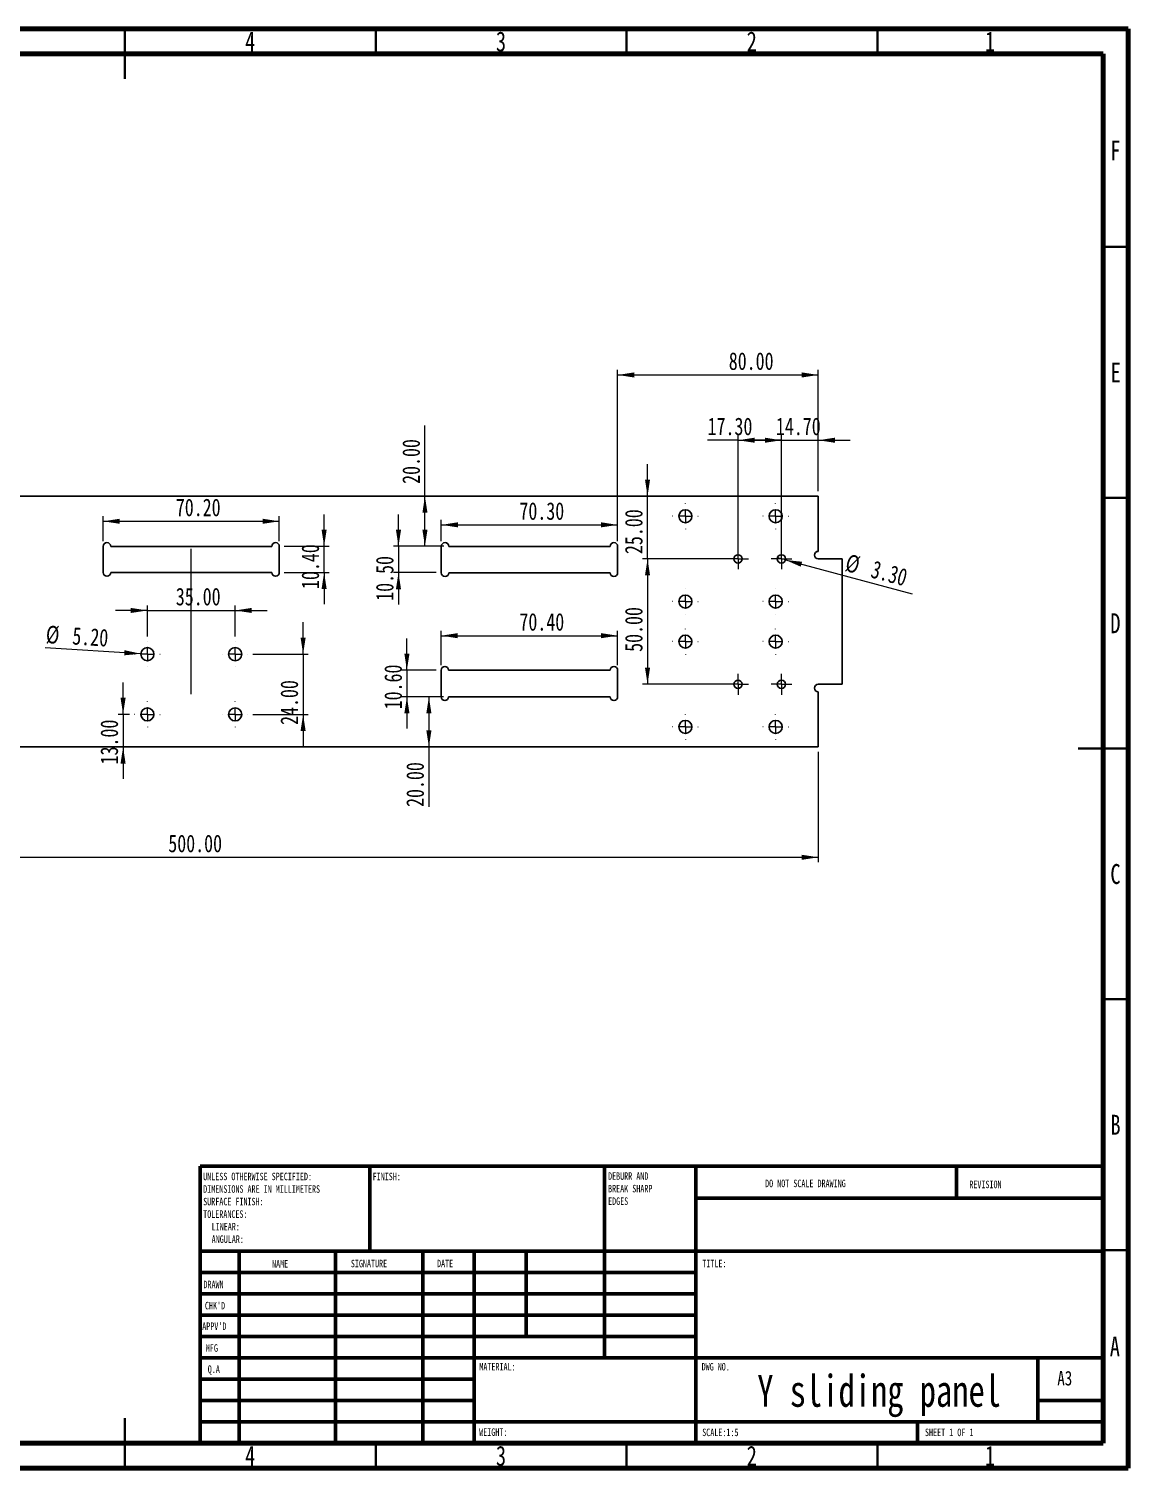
# Model space of a CAD drawing. Header units: millimetres. Extents: x 15 to 415, y 5 to 292.
# Drawn here: x 195.8 to 415, y 5 to 292 of the extents above; entities that cross this region are included whole.
import ezdxf

# ---------------------------------------------------------------- set-up
doc = ezdxf.new("R2010")
doc.units = ezdxf.units.MM
doc.linetypes.add('CENTERX2', pattern=[20.32, 12.7, -2.54, 2.54, -2.54])
doc.styles.add('SLDTEXTSTYLE0', font='TXT', dxfattribs={"width": 0.75})
doc.styles.add('SLDTEXTSTYLE1', font='TXT', dxfattribs={"width": 0.686449})
doc.styles.add('SLDTEXTSTYLE2', font='TXT', dxfattribs={"width": 0.6875})
doc.dimstyles.new('SLDDIMSTYLE0', dxfattribs={"dimtxt": 3.5, "dimasz": 3.302, "dimexe": 0, "dimexo": 0.0625, "dimgap": 0.875, "dimtad": 1, "dimlfac": 2, "dimrnd": 1e-09, "dimzin": 4, "dimdsep": 46, "dimtxsty": 'SLDTEXTSTYLE0', "dimsah": 1, "dimcen": 0.09, "dimadec": 0, "dimazin": 1, "dimtfac": 1, "dimtmove": 0, "dimatfit": 0, "dimfxl": 0, "dimfrac": 2, "dimtolj": 1, "dimtzin": 12, "dimarcsym": 0})
doc.dimstyles.new('SLDDIMSTYLE1', dxfattribs={"dimtxt": 3.5, "dimasz": 3.302, "dimexe": 0, "dimexo": 0.0625, "dimgap": 0.875, "dimtad": 1, "dimlfac": 2, "dimrnd": 1e-09, "dimzin": 4, "dimdsep": 46, "dimtxsty": 'SLDTEXTSTYLE0', "dimblk1": 'NONE', "dimsah": 1, "dimcen": 0, "dimadec": 0, "dimazin": 1, "dimtfac": 1, "dimtmove": 0, "dimatfit": 3, "dimldrblk": 'NONE', "dimfxl": 0, "dimfrac": 2, "dimtolj": 1, "dimtzin": 12, "dimarcsym": 0})
doc.dimstyles.new('SLDDIMSTYLE2', dxfattribs={"dimtxt": 3.5, "dimasz": 3.302, "dimexe": 0, "dimexo": 0.0625, "dimgap": 0.875, "dimtad": 1, "dimlfac": 2, "dimrnd": 1e-09, "dimzin": 4, "dimdsep": 46, "dimtxsty": 'SLDTEXTSTYLE0', "dimsah": 1, "dimcen": 0.09, "dimadec": 0, "dimazin": 1, "dimtfac": 1, "dimtofl": 0, "dimtmove": 0, "dimatfit": 3, "dimfxl": 0, "dimfrac": 2, "dimtolj": 1, "dimtzin": 12, "dimarcsym": 0})

# ---------------------------------------------------------------- blocks, each defined once
blk = doc.blocks.new('SW_NOTE_0')
at = {"color": 0, "linetype": 'Continuous', "lineweight": 0, "char_height": 1.5, "attachment_point": 1, "style": 'SLDTEXTSTYLE0'}
for s, insert in [('UNLESS OTHERWISE SPECIFIED:', (0, 1.93)), ('DIMENSIONS ARE IN MILLIMETERS', (0, -0.57)), ('TOLERANCES:', (0, -5.57)), ('SURFACE FINISH:', (0, -3.07)), ('LINEAR:', (1.69, -8.07)), ('ANGULAR:', (1.69, -10.57))]:
    blk.add_mtext(s, dxfattribs=dict(at, insert=insert))
blk = doc.blocks.new('SW_NOTE_0_1')
at = {"color": 0, "linetype": 'Continuous', "lineweight": 0, "char_height": 1.5, "attachment_point": 1, "style": 'SLDTEXTSTYLE0'}
for s, insert in [('DEBURR AND', (0, 1.93)), ('BREAK SHARP', (0, -0.57)), ('EDGES', (0, -3.07))]:
    blk.add_mtext(s, dxfattribs=dict(at, insert=insert))
blk = doc.blocks.new('_D_5')
at = {"color": 7, "linetype": 'Continuous', "lineweight": 0}
for p, q in [((219.47, 176.02), (213.12, 176.02)), ((219.47, 170.86), (219.47, 177.02)), ((219.47, 176.02), (236.97, 176.02)), ((236.97, 170.86), (236.97, 177.02)), ((236.97, 176.02), (243.32, 176.02))]:
    blk.add_line(p, q, dxfattribs=at)
at = {"color": 7, "linetype": 'Continuous', "lineweight": 18}
for points in [[(219.47, 176.02), (216.17, 176.53), (216.17, 175.52)], [(236.97, 176.02), (240.27, 175.52), (240.27, 176.53)]]:
    blk.add_solid(points, dxfattribs=at)
at = {"color": 7, "linetype": 'Continuous', "lineweight": 18, "insert": (225.14, 180.54), "char_height": 3.5, "attachment_point": 1, "style": 'SLDTEXTSTYLE0'}
blk.add_mtext('35.00', dxfattribs=at)
blk = doc.blocks.new('_D_6')
at = {"color": 7, "linetype": 'Continuous', "lineweight": 0}
for p, q in [((214.63, 155.31), (214.63, 161.66)), ((215.92, 155.31), (213.63, 155.31)), ((214.63, 155.31), (214.63, 148.81)), ((214.63, 148.81), (214.63, 142.46))]:
    blk.add_line(p, q, dxfattribs=at)
at = {"color": 7, "linetype": 'Continuous', "lineweight": 18}
for points in [[(214.63, 155.31), (215.13, 158.61), (214.12, 158.61)], [(214.63, 148.81), (214.12, 145.5), (215.13, 145.5)]]:
    blk.add_solid(points, dxfattribs=at)
at = {"color": 7, "linetype": 'Continuous', "lineweight": 18, "insert": (210.11, 145.33), "char_height": 3.5, "attachment_point": 1, "rotation": 90, "style": 'SLDTEXTSTYLE0'}
blk.add_mtext('13.00', dxfattribs=at)
blk = doc.blocks.new('_D_7')
at = {"color": 7, "linetype": 'Continuous', "lineweight": 0}
for p, q in [((250.52, 167.31), (250.52, 173.66)), ((240.52, 167.31), (251.52, 167.31)), ((250.52, 167.31), (250.52, 155.31)), ((240.52, 155.31), (251.52, 155.31)), ((250.52, 155.31), (250.52, 148.96))]:
    blk.add_line(p, q, dxfattribs=at)
at = {"color": 7, "linetype": 'Continuous', "lineweight": 18}
for points in [[(250.52, 167.31), (251.02, 170.61), (250.01, 170.61)], [(250.52, 155.31), (250.01, 152), (251.02, 152)]]:
    blk.add_solid(points, dxfattribs=at)
at = {"color": 7, "linetype": 'Continuous', "lineweight": 18, "insert": (246, 153.2), "char_height": 3.5, "attachment_point": 1, "rotation": 90, "style": 'SLDTEXTSTYLE0'}
blk.add_mtext('24.00', dxfattribs=at)
blk = doc.blocks.new('_D_8')
at = {"color": 7, "linetype": 'Continuous', "lineweight": 0}
for q in [(199.1, 168.57), (220.77, 167.22)]:
    blk.add_line((218.17, 167.39), q, dxfattribs=at)
at = {"color": 7, "linetype": 'Continuous', "lineweight": 18}
blk.add_solid([(218.17, 167.39), (214.91, 168.1), (214.84, 167.08)], dxfattribs=at)
at = {"color": 7, "linetype": 'Continuous', "lineweight": 18, "char_height": 3.5, "attachment_point": 1, "rotation": 356.4441, "style": 'SLDTEXTSTYLE0'}
for s, insert in [('%%c', (199.38, 173.02)), ('5.20', (204.65, 172.74))]:
    blk.add_mtext(s, dxfattribs=dict(at, insert=insert))
blk = doc.blocks.new('_None')
blk = doc.blocks.new('_D_9')
at = {"color": 7, "linetype": 'Continuous', "lineweight": 0}
for p, q in [((337.22, 209.96), (331.15, 209.96)), ((337.22, 187.31), (337.22, 210.96)), ((337.22, 209.96), (345.87, 209.96)), ((345.87, 187.31), (345.87, 210.96))]:
    blk.add_line(p, q, dxfattribs=at)
at = {"color": 7, "linetype": 'Continuous', "lineweight": 18}
for points in [[(337.22, 209.96), (340.52, 209.46), (340.52, 210.47)], [(345.87, 209.96), (342.57, 210.47), (342.57, 209.46)]]:
    blk.add_solid(points, dxfattribs=at)
at = {"color": 7, "linetype": 'Continuous', "lineweight": 18, "insert": (331.15, 214.48), "char_height": 3.5, "attachment_point": 1, "style": 'SLDTEXTSTYLE0'}
blk.add_mtext('17.30', dxfattribs=at)
blk = doc.blocks.new('_D_10')
at = {"color": 7, "linetype": 'Continuous', "lineweight": 0}
for p, q in [((345.87, 209.96), (339.52, 209.96)), ((345.87, 187.31), (345.87, 210.96)), ((345.87, 209.96), (353.22, 209.96)), ((353.22, 199.81), (353.22, 210.96)), ((353.22, 209.96), (359.57, 209.96))]:
    blk.add_line(p, q, dxfattribs=at)
at = {"color": 7, "linetype": 'Continuous', "lineweight": 18}
for points in [[(345.87, 209.96), (342.57, 210.47), (342.57, 209.46)], [(353.22, 209.96), (356.52, 209.46), (356.52, 210.47)]]:
    blk.add_solid(points, dxfattribs=at)
at = {"color": 7, "linetype": 'Continuous', "lineweight": 18, "insert": (344.77, 214.48), "char_height": 3.5, "attachment_point": 1, "style": 'SLDTEXTSTYLE0'}
blk.add_mtext('14.70', dxfattribs=at)
blk = doc.blocks.new('_D_11')
at = {"color": 7, "linetype": 'Continuous', "lineweight": 0}
for p, q in [((319.18, 198.81), (319.18, 205.16)), ((319.18, 186.31), (319.18, 198.81)), ((336.22, 186.31), (318.18, 186.31)), ((319.18, 186.31), (319.18, 179.96))]:
    blk.add_line(p, q, dxfattribs=at)
at = {"color": 7, "linetype": 'Continuous', "lineweight": 18}
for points in [[(319.18, 198.81), (319.68, 202.11), (318.67, 202.11)], [(319.18, 186.31), (318.67, 183), (319.68, 183)]]:
    blk.add_solid(points, dxfattribs=at)
at = {"color": 7, "linetype": 'Continuous', "lineweight": 18, "insert": (314.67, 187.27), "char_height": 3.5, "attachment_point": 1, "rotation": 90, "style": 'SLDTEXTSTYLE0'}
blk.add_mtext('25.00', dxfattribs=at)
blk = doc.blocks.new('_D_13')
at = {"color": 7, "linetype": 'Continuous', "lineweight": 0}
for p, q in [((103.22, 147.81), (103.22, 125.81)), ((353.22, 147.81), (353.22, 125.81)), ((103.22, 126.81), (353.22, 126.81))]:
    blk.add_line(p, q, dxfattribs=at)
at = {"color": 7, "linetype": 'Continuous', "lineweight": 18}
for points in [[(103.22, 126.81), (106.52, 126.3), (106.52, 127.31)], [(353.22, 126.81), (349.92, 127.31), (349.92, 126.3)]]:
    blk.add_solid(points, dxfattribs=at)
at = {"color": 7, "linetype": 'Continuous', "lineweight": 18, "insert": (223.64, 131.32), "char_height": 3.5, "attachment_point": 1, "style": 'SLDTEXTSTYLE0'}
blk.add_mtext('500.00', dxfattribs=at)
blk = doc.blocks.new('_D_16')
at = {"color": 7, "linetype": 'Continuous', "lineweight": 0}
for p, q in [((336.22, 186.31), (318.18, 186.31)), ((319.18, 186.31), (319.18, 161.31)), ((336.22, 161.31), (318.18, 161.31))]:
    blk.add_line(p, q, dxfattribs=at)
at = {"color": 7, "linetype": 'Continuous', "lineweight": 18}
for points in [[(319.18, 186.31), (318.67, 183), (319.68, 183)], [(319.18, 161.31), (319.68, 164.61), (318.67, 164.61)]]:
    blk.add_solid(points, dxfattribs=at)
at = {"color": 7, "linetype": 'Continuous', "lineweight": 18, "insert": (314.67, 167.77), "char_height": 3.5, "attachment_point": 1, "rotation": 90, "style": 'SLDTEXTSTYLE0'}
blk.add_mtext('50.00', dxfattribs=at)
blk = doc.blocks.new('_D_20')
at = {"color": 7, "linetype": 'Continuous', "lineweight": 0}
for p, q in [((254.7, 188.81), (254.7, 195.16)), ((246.77, 188.81), (255.7, 188.81)), ((254.7, 183.61), (254.7, 188.81)), ((246.77, 183.61), (255.7, 183.61)), ((254.7, 183.61), (254.7, 177.26))]:
    blk.add_line(p, q, dxfattribs=at)
at = {"color": 7, "linetype": 'Continuous', "lineweight": 18}
for points in [[(254.7, 188.81), (255.21, 192.11), (254.2, 192.11)], [(254.7, 183.61), (254.2, 180.3), (255.21, 180.3)]]:
    blk.add_solid(points, dxfattribs=at)
at = {"color": 7, "linetype": 'Continuous', "lineweight": 18, "insert": (250.19, 180.3), "char_height": 3.5, "attachment_point": 1, "rotation": 90, "style": 'SLDTEXTSTYLE0'}
blk.add_mtext('10.40', dxfattribs=at)
blk = doc.blocks.new('_D_21')
at = {"color": 7, "linetype": 'Continuous', "lineweight": 0}
for p, q in [((269.53, 188.81), (269.53, 195.16)), ((277.07, 188.81), (268.53, 188.81)), ((269.53, 188.81), (269.53, 183.56)), ((277.07, 183.56), (268.53, 183.56)), ((269.53, 183.56), (269.53, 177.21))]:
    blk.add_line(p, q, dxfattribs=at)
at = {"color": 7, "linetype": 'Continuous', "lineweight": 18}
for points in [[(269.53, 188.81), (270.04, 192.11), (269.02, 192.11)], [(269.53, 183.56), (269.02, 180.25), (270.04, 180.25)]]:
    blk.add_solid(points, dxfattribs=at)
at = {"color": 7, "linetype": 'Continuous', "lineweight": 18, "insert": (265.02, 177.95), "char_height": 3.5, "attachment_point": 1, "rotation": 90, "style": 'SLDTEXTSTYLE0'}
blk.add_mtext('10.50', dxfattribs=at)
blk = doc.blocks.new('_D_22')
at = {"color": 7, "linetype": 'Continuous', "lineweight": 0}
for p, q in [((271.21, 164.11), (271.21, 170.46)), ((277.02, 164.11), (270.21, 164.11)), ((271.21, 164.11), (271.21, 158.81)), ((277.02, 158.81), (270.21, 158.81)), ((271.21, 158.81), (271.21, 152.46))]:
    blk.add_line(p, q, dxfattribs=at)
at = {"color": 7, "linetype": 'Continuous', "lineweight": 18}
for points in [[(271.21, 164.11), (271.72, 167.41), (270.7, 167.41)], [(271.21, 158.81), (270.7, 155.5), (271.72, 155.5)]]:
    blk.add_solid(points, dxfattribs=at)
at = {"color": 7, "linetype": 'Continuous', "lineweight": 18, "insert": (266.7, 156.31), "char_height": 3.5, "attachment_point": 1, "rotation": 90, "style": 'SLDTEXTSTYLE0'}
blk.add_mtext('10.60', dxfattribs=at)
blk = doc.blocks.new('_D_24')
at = {"color": 7, "linetype": 'Continuous', "lineweight": 0}
for p, q in [((313.22, 189.81), (313.22, 223.98)), ((353.22, 199.81), (353.22, 223.98)), ((313.22, 222.98), (353.22, 222.98))]:
    blk.add_line(p, q, dxfattribs=at)
at = {"color": 7, "linetype": 'Continuous', "lineweight": 18}
for points in [[(313.22, 222.98), (316.52, 222.47), (316.52, 223.49)], [(353.22, 222.98), (349.92, 223.49), (349.92, 222.47)]]:
    blk.add_solid(points, dxfattribs=at)
at = {"color": 7, "linetype": 'Continuous', "lineweight": 18, "insert": (335.37, 227.49), "char_height": 3.5, "attachment_point": 1, "style": 'SLDTEXTSTYLE0'}
blk.add_mtext('80.00', dxfattribs=at)
blk = doc.blocks.new('_D_27')
at = {"color": 7, "linetype": 'Continuous', "lineweight": 0}
for p, q in [((274.8, 198.81), (274.8, 212.89)), ((274.8, 188.81), (274.8, 198.81)), ((278.57, 188.81), (273.8, 188.81))]:
    blk.add_line(p, q, dxfattribs=at)
at = {"color": 7, "linetype": 'Continuous', "lineweight": 18}
for points in [[(274.8, 198.81), (274.3, 195.5), (275.31, 195.5)], [(274.8, 188.81), (275.31, 192.11), (274.3, 192.11)]]:
    blk.add_solid(points, dxfattribs=at)
at = {"color": 7, "linetype": 'Continuous', "lineweight": 18, "insert": (270.29, 201.26), "char_height": 3.5, "attachment_point": 1, "rotation": 90, "style": 'SLDTEXTSTYLE0'}
blk.add_mtext('20.00', dxfattribs=at)
blk = doc.blocks.new('_D_28')
at = {"color": 7, "linetype": 'Continuous', "lineweight": 0}
for p, q in [((278.52, 158.81), (274.59, 158.81)), ((275.59, 158.81), (275.59, 148.81)), ((275.59, 148.81), (275.59, 136.85))]:
    blk.add_line(p, q, dxfattribs=at)
at = {"color": 7, "linetype": 'Continuous', "lineweight": 18}
for points in [[(275.59, 158.81), (275.08, 155.5), (276.1, 155.5)], [(275.59, 148.81), (276.1, 152.11), (275.08, 152.11)]]:
    blk.add_solid(points, dxfattribs=at)
at = {"color": 7, "linetype": 'Continuous', "lineweight": 18, "insert": (271.08, 136.85), "char_height": 3.5, "attachment_point": 1, "rotation": 90, "style": 'SLDTEXTSTYLE0'}
blk.add_mtext('20.00', dxfattribs=at)
blk = doc.blocks.new('_D_29')
at = {"color": 7, "linetype": 'Continuous', "lineweight": 0}
for q in [(345.07, 186.52), (371.94, 179.32)]:
    blk.add_line((346.67, 186.09), q, dxfattribs=at)
at = {"color": 7, "linetype": 'Continuous', "lineweight": 18}
blk.add_solid([(346.67, 186.09), (349.72, 184.75), (349.99, 185.73)], dxfattribs=at)
at = {"color": 7, "linetype": 'Continuous', "lineweight": 18, "char_height": 3.5, "attachment_point": 1, "rotation": 345, "style": 'SLDTEXTSTYLE0'}
for s, insert in [('%%c', (359.26, 187.36)), ('3.30', (364.37, 186.05))]:
    blk.add_mtext(s, dxfattribs=dict(at, insert=insert))
blk = doc.blocks.new('_D_35')
at = {"color": 7, "linetype": 'Continuous', "lineweight": 0}
for p, q in [((210.67, 189.81), (210.67, 194.8)), ((210.67, 193.8), (245.77, 193.8)), ((245.77, 189.81), (245.77, 194.8))]:
    blk.add_line(p, q, dxfattribs=at)
at = {"color": 7, "linetype": 'Continuous', "lineweight": 18}
for points in [[(210.67, 193.8), (213.97, 193.3), (213.97, 194.31)], [(245.77, 193.8), (242.47, 194.31), (242.47, 193.3)]]:
    blk.add_solid(points, dxfattribs=at)
at = {"color": 7, "linetype": 'Continuous', "lineweight": 18, "insert": (225.14, 198.32), "char_height": 3.5, "attachment_point": 1, "style": 'SLDTEXTSTYLE0'}
blk.add_mtext('70.20', dxfattribs=at)
blk = doc.blocks.new('_D_37')
at = {"color": 7, "linetype": 'Continuous', "lineweight": 0}
for p, q in [((278.07, 189.81), (278.07, 194.09)), ((278.07, 193.09), (313.22, 193.09)), ((313.22, 189.81), (313.22, 194.09))]:
    blk.add_line(p, q, dxfattribs=at)
at = {"color": 7, "linetype": 'Continuous', "lineweight": 18}
for points in [[(278.07, 193.09), (281.37, 192.59), (281.37, 193.6)], [(313.22, 193.09), (309.92, 193.6), (309.92, 192.59)]]:
    blk.add_solid(points, dxfattribs=at)
at = {"color": 7, "linetype": 'Continuous', "lineweight": 18, "insert": (293.64, 197.6), "char_height": 3.5, "attachment_point": 1, "style": 'SLDTEXTSTYLE0'}
blk.add_mtext('70.30', dxfattribs=at)
blk = doc.blocks.new('_D_38')
at = {"color": 7, "linetype": 'Continuous', "lineweight": 0}
for p, q in [((278.02, 165.11), (278.02, 171.99)), ((278.02, 170.99), (313.22, 170.99)), ((313.22, 165.11), (313.22, 171.99))]:
    blk.add_line(p, q, dxfattribs=at)
at = {"color": 7, "linetype": 'Continuous', "lineweight": 18}
for points in [[(278.02, 170.99), (281.32, 170.49), (281.32, 171.5)], [(313.22, 170.99), (309.92, 171.5), (309.92, 170.49)]]:
    blk.add_solid(points, dxfattribs=at)
at = {"color": 7, "linetype": 'Continuous', "lineweight": 18, "insert": (293.64, 175.5), "char_height": 3.5, "attachment_point": 1, "style": 'SLDTEXTSTYLE0'}
blk.add_mtext('70.40', dxfattribs=at)
blk = doc.blocks.new('SW_CENTERMARKSYMBOL_8')
at = {"color": 0, "linetype": 'Continuous', "lineweight": 18}
for p, q in [((-2.5, 0), (-2.55, 0)), ((0, 0), (-1.25, 0)), ((0, 2.5), (0, 2.55)), ((0, 0), (0, 1.25)), ((0, 0), (0, -1.25)), ((0, 0), (1.25, 0)), ((2.5, 0), (2.55, 0)), ((0, -2.5), (0, -2.55))]:
    blk.add_line(p, q, dxfattribs=at)
blk = doc.blocks.new('SW_CENTERMARKSYMBOL_9')
at = {"color": 0, "linetype": 'Continuous', "lineweight": 18}
for p, q in [((-2.5, 0), (-2.55, 0)), ((0, 0), (-1.25, 0)), ((0, 2.5), (0, 2.55)), ((0, 0), (0, 1.25)), ((0, 0), (0, -1.25)), ((0, 0), (1.25, 0)), ((2.5, 0), (2.55, 0)), ((0, -2.5), (0, -2.55))]:
    blk.add_line(p, q, dxfattribs=at)
blk = doc.blocks.new('SW_CENTERMARKSYMBOL_10')
at = {"color": 0, "linetype": 'Continuous', "lineweight": 18}
for p, q in [((-2.5, 0), (-2.55, 0)), ((0, 0), (-1.25, 0)), ((0, 2.5), (0, 2.55)), ((0, 0), (0, 1.25)), ((0, 0), (0, -1.25)), ((0, 0), (1.25, 0)), ((2.5, 0), (2.55, 0)), ((0, -2.5), (0, -2.55))]:
    blk.add_line(p, q, dxfattribs=at)
blk = doc.blocks.new('SW_CENTERMARKSYMBOL_11')
at = {"color": 0, "linetype": 'Continuous', "lineweight": 18}
for p, q in [((-2.5, 0), (-2.55, 0)), ((0, 0), (-1.25, 0)), ((0, 2.5), (0, 2.55)), ((0, 0), (0, 1.25)), ((0, 0), (0, -1.25)), ((0, 0), (1.25, 0)), ((2.5, 0), (2.55, 0)), ((0, -2.5), (0, -2.55))]:
    blk.add_line(p, q, dxfattribs=at)
blk = doc.blocks.new('SW_CENTERMARKSYMBOL_12')
at = {"color": 0, "linetype": 'Continuous', "lineweight": 18}
for p, q in [((-2.5, 0), (-2.55, 0)), ((0, 0), (-1.25, 0)), ((0, 2.5), (0, 2.55)), ((0, 0), (0, 1.25)), ((0, 0), (0, -1.25)), ((0, 0), (1.25, 0)), ((2.5, 0), (2.55, 0)), ((0, -2.5), (0, -2.55))]:
    blk.add_line(p, q, dxfattribs=at)
blk = doc.blocks.new('SW_CENTERMARKSYMBOL_13')
at = {"color": 0, "linetype": 'Continuous', "lineweight": 18}
for p, q in [((-2.5, 0), (-2.55, 0)), ((0, 0), (-1.25, 0)), ((0, 2.5), (0, 2.55)), ((0, 0), (0, 1.25)), ((0, 0), (0, -1.25)), ((0, 0), (1.25, 0)), ((2.5, 0), (2.55, 0)), ((0, -2.5), (0, -2.55))]:
    blk.add_line(p, q, dxfattribs=at)
blk = doc.blocks.new('SW_CENTERMARKSYMBOL_14')
at = {"color": 0, "linetype": 'Continuous', "lineweight": 18}
for p, q in [((-2.5, 0), (-2.55, 0)), ((0, 0), (-1.25, 0)), ((0, 2.5), (0, 2.55)), ((0, 0), (0, 1.25)), ((0, 0), (0, -1.25)), ((0, 0), (1.25, 0)), ((2.5, 0), (2.55, 0)), ((0, -2.5), (0, -2.55))]:
    blk.add_line(p, q, dxfattribs=at)
blk = doc.blocks.new('SW_CENTERMARKSYMBOL_15')
at = {"color": 0, "linetype": 'Continuous', "lineweight": 18}
for p, q in [((-2.5, 0), (-2.55, 0)), ((0, 0), (-1.25, 0)), ((0, 2.5), (0, 2.55)), ((0, 0), (0, 1.25)), ((0, 0), (0, -1.25)), ((0, 0), (1.25, 0)), ((2.5, 0), (2.55, 0)), ((0, -2.5), (0, -2.55))]:
    blk.add_line(p, q, dxfattribs=at)
blk = doc.blocks.new('SW_CENTERMARKSYMBOL_16')
at = {"color": 0, "linetype": 'Continuous', "lineweight": 18}
for p, q in [((-2.5, 0), (-2.55, 0)), ((0, 0), (-1.25, 0)), ((0, 2.5), (0, 2.55)), ((0, 0), (0, 1.25)), ((0, 0), (0, -1.25)), ((0, 0), (1.25, 0)), ((2.5, 0), (2.55, 0)), ((0, -2.5), (0, -2.55))]:
    blk.add_line(p, q, dxfattribs=at)
blk = doc.blocks.new('SW_CENTERMARKSYMBOL_17')
at = {"color": 0, "linetype": 'Continuous', "lineweight": 18}
for p, q in [((-2.5, 0), (-2.55, 0)), ((0, 0), (-1.25, 0)), ((0, 2.5), (0, 2.55)), ((0, 0), (0, 1.25)), ((0, 0), (0, -1.25)), ((0, 0), (1.25, 0)), ((2.5, 0), (2.55, 0)), ((0, -2.5), (0, -2.55))]:
    blk.add_line(p, q, dxfattribs=at)
blk = doc.blocks.new('SW_CENTERMARKSYMBOL_18')
at = {"color": 0, "linetype": 'Continuous', "lineweight": 18}
for p, q in [((-2.5, 0), (-2.55, 0)), ((0, 0), (-1.25, 0)), ((0, 2.5), (0, 2.55)), ((0, 0), (0, 1.25)), ((0, 0), (0, -1.25)), ((0, 0), (1.25, 0)), ((2.5, 0), (2.55, 0)), ((0, -2.5), (0, -2.55))]:
    blk.add_line(p, q, dxfattribs=at)
blk = doc.blocks.new('SW_CENTERMARKSYMBOL_19')
at = {"color": 0, "linetype": 'Continuous', "lineweight": 18}
for p, q in [((-2.5, 0), (-2.55, 0)), ((0, 0), (-1.25, 0)), ((0, 2.5), (0, 2.55)), ((0, 0), (0, 1.25)), ((0, 0), (0, -1.25)), ((0, 0), (1.25, 0)), ((2.5, 0), (2.55, 0)), ((0, -2.5), (0, -2.55))]:
    blk.add_line(p, q, dxfattribs=at)
blk = doc.blocks.new('SW_CENTERMARKSYMBOL_20')
at = {"color": 0, "linetype": 'Continuous', "lineweight": 18}
for p, q in [((-1.25, 0), (-2.075, 0)), ((0, 0), (-1.25, 0)), ((0, 1.25), (0, 2.075)), ((0, 0), (0, 1.25)), ((0, 0), (0, -1.25)), ((0, 0), (1.25, 0)), ((1.25, 0), (2.075, 0)), ((0, -1.25), (0, -2.075))]:
    blk.add_line(p, q, dxfattribs=at)
blk = doc.blocks.new('SW_CENTERMARKSYMBOL_21')
at = {"color": 0, "linetype": 'Continuous', "lineweight": 18}
for p, q in [((-1.25, 0), (-2.075, 0)), ((0, 0), (-1.25, 0)), ((0, 1.25), (0, 2.075)), ((0, 0), (0, 1.25)), ((0, 0), (0, -1.25)), ((0, 0), (1.25, 0)), ((1.25, 0), (2.075, 0)), ((0, -1.25), (0, -2.075))]:
    blk.add_line(p, q, dxfattribs=at)
blk = doc.blocks.new('SW_CENTERMARKSYMBOL_22')
at = {"color": 0, "linetype": 'Continuous', "lineweight": 18}
for p, q in [((-1.25, 0), (-2.075, 0)), ((0, 0), (-1.25, 0)), ((0, 1.25), (0, 2.075)), ((0, 0), (0, 1.25)), ((0, 0), (0, -1.25)), ((0, 0), (1.25, 0)), ((1.25, 0), (2.075, 0)), ((0, -1.25), (0, -2.075))]:
    blk.add_line(p, q, dxfattribs=at)
blk = doc.blocks.new('SW_CENTERMARKSYMBOL_23')
at = {"color": 0, "linetype": 'Continuous', "lineweight": 18}
for p, q in [((-1.25, 0), (-2.075, 0)), ((0, 0), (-1.25, 0)), ((0, 1.25), (0, 2.075)), ((0, 0), (0, 1.25)), ((0, 0), (0, -1.25)), ((0, 0), (1.25, 0)), ((1.25, 0), (2.075, 0)), ((0, -1.25), (0, -2.075))]:
    blk.add_line(p, q, dxfattribs=at)

msp = doc.modelspace()

# ---------------------------------------------------------------- linework, layer by layer
at = {"color": 7, "linetype": 'Continuous', "lineweight": 70}
for p, q in [((15, 292), (415, 292)), ((415, 292), (415, 5)), ((20, 287), (410, 287)), ((410, 287), (410, 10)), ((410, 10), (20, 10)), ((415, 5), (15, 5))]:
    msp.add_line(p, q, dxfattribs=at)
at = {"color": 7, "linetype": 'Continuous', "lineweight": 35}
for p, q in [((215, 292), (215, 282)), ((215, 287), (215, 292)), ((265, 287), (265, 292)), ((315, 287), (315, 292)), ((365, 287), (365, 292)), ((410, 248.5), (415, 248.5)), ((410, 198.5), (415, 198.5)), ((415, 148.5), (405, 148.5)), ((410, 148.5), (415, 148.5)), ((410, 98.5), (415, 98.5)), ((410, 48.5), (415, 48.5)), ((215, 5), (215, 15)), ((215, 10), (215, 5)), ((265, 10), (265, 5)), ((315, 10), (315, 5)), ((365, 10), (365, 5))]:
    msp.add_line(p, q, dxfattribs=at)
at = {"color": 7, "linetype": 'Continuous', "lineweight": 25}
for p, q in [((353.2188, 198.8054), (103.2188, 198.8054)), ((353.2188, 187.8054), (353.2188, 198.8054)), ((210.6688, 188.8054), (210.6688, 183.6054)), ((244.2688, 188.8054), (212.1688, 188.8054)), ((245.7688, 183.6054), (245.7688, 188.8054)), ((278.0688, 188.8054), (278.0688, 183.5554)), ((311.7188, 188.8054), (279.5688, 188.8054)), ((313.2188, 183.5554), (313.2188, 188.8054)), ((357.9688, 186.3054), (353.2188, 186.3054)), ((357.9688, 161.3054), (357.9688, 186.3054)), ((212.1688, 183.6054), (244.2688, 183.6054)), ((279.5688, 183.5554), (311.7188, 183.5554)), ((278.0188, 164.1054), (278.0188, 158.8054)), ((311.7188, 164.1054), (279.5188, 164.1054)), ((313.2188, 158.8054), (313.2188, 164.1054)), ((353.2188, 161.3054), (357.9688, 161.3054)), ((279.5188, 158.8054), (311.7188, 158.8054)), ((353.2188, 148.8054), (353.2188, 159.8054)), ((103.2188, 148.8054), (353.2188, 148.8054))]:
    msp.add_line(p, q, dxfattribs=at)
at = {"color": 7, "linetype": 'CENTERX2', "lineweight": 18, "ltscale": 2.5}
msp.add_line((228.2188, 159.3054), (228.2188, 188.3054), dxfattribs=at)
at = {"color": 7, "linetype": 'Continuous', "lineweight": 50}
for p, q in [((230, 65.25), (410, 65.25)), ((230, 65.25), (230, 10)), ((263.8, 48.25), (263.8, 65.25)), ((310.6, 65.25), (310.6, 27)), ((328.8, 65.25), (328.8, 10)), ((380.8, 58.875), (380.8, 65.25)), ((410, 58.875), (328.8, 58.875)), ((410, 48.25), (230, 48.25)), ((237.8, 48.25), (237.8, 10)), ((256.991, 48.25), (256.991, 10)), ((274.3989, 48.25), (274.3989, 10)), ((284.6, 10), (284.6, 48.25)), ((295, 31.25), (295, 48.25)), ((328.8, 44), (230, 44)), ((328.8, 39.75), (230, 39.75)), ((328.8, 35.5), (230, 35.5)), ((328.8, 31.25), (230, 31.25)), ((284.6, 27), (230, 27)), ((284.6, 27), (410, 27)), ((397, 14.25), (397, 27)), ((284.6, 22.7499), (230, 22.7499)), ((284.6, 18.5), (230, 18.5)), ((410, 18.5), (397, 18.5)), ((230, 14.25), (410, 14.25)), ((373, 10), (373, 14.25))]:
    msp.add_line(p, q, dxfattribs=at)
at = {"color": 7, "linetype": 'Continuous', "lineweight": 25}
for centre, radius in [((326.7188, 194.8054), 1.3), ((344.7188, 194.8054), 1.3), ((337.2188, 186.3054), 0.825), ((345.8688, 186.3054), 0.825), ((326.7188, 177.8054), 1.3), ((344.7188, 177.8054), 1.3), ((326.7188, 169.8054), 1.3), ((344.7188, 169.8054), 1.3), ((219.4688, 167.3054), 1.3), ((236.9688, 167.3054), 1.3), ((337.2188, 161.3054), 0.825), ((345.8688, 161.3054), 0.825), ((219.4688, 155.3054), 1.3), ((236.9688, 155.3054), 1.3), ((326.7188, 152.8054), 1.3), ((344.7188, 152.8054), 1.3)]:
    msp.add_circle(centre, radius, dxfattribs=at)
for centre, start, end in [((211.4188, 188.8054), 0, 180), ((245.0188, 188.8054), 0, 180), ((278.8188, 188.8054), 0, 180), ((312.4688, 188.8054), 0, 180), ((353.2188, 187.0554), 90, 270), ((211.4188, 183.6054), 180, 0), ((245.0188, 183.6054), 180, 0), ((278.8188, 183.5554), 180, 0), ((312.4688, 183.5554), 180, 0), ((278.7688, 164.1054), 360, 180), ((312.4688, 164.1054), 0, 180), ((353.2188, 160.5554), 90, 270), ((278.7688, 158.8054), 180, 0), ((312.4688, 158.8054), 180, 0)]:
    msp.add_arc(centre, 0.75, start, end, dxfattribs=at)

# ---------------------------------------------------------------- block references
at = {"color": 7, "linetype": 'Continuous', "lineweight": 0}
for name, p in [('SW_CENTERMARKSYMBOL_11', (326.7188, 194.8054)), ('SW_CENTERMARKSYMBOL_8', (344.7188, 194.8054)), ('SW_CENTERMARKSYMBOL_21', (337.2188, 186.3054)), ('SW_CENTERMARKSYMBOL_20', (345.8688, 186.3054)), ('SW_CENTERMARKSYMBOL_10', (326.7188, 177.8054)), ('SW_CENTERMARKSYMBOL_9', (344.7188, 177.8054)), ('SW_CENTERMARKSYMBOL_13', (326.7188, 169.8054)), ('SW_CENTERMARKSYMBOL_12', (344.7188, 169.8054)), ('SW_CENTERMARKSYMBOL_19', (219.4688, 167.3054)), ('SW_CENTERMARKSYMBOL_18', (236.9688, 167.3054)), ('SW_CENTERMARKSYMBOL_22', (337.2188, 161.3054)), ('SW_CENTERMARKSYMBOL_23', (345.8688, 161.3054)), ('SW_CENTERMARKSYMBOL_16', (219.4688, 155.3054)), ('SW_CENTERMARKSYMBOL_17', (236.9688, 155.3054)), ('SW_CENTERMARKSYMBOL_14', (326.7188, 152.8054)), ('SW_CENTERMARKSYMBOL_15', (344.7188, 152.8054)), ('SW_NOTE_0', (230.5937, 61.9874)), ('SW_NOTE_0_1', (311.3092, 62.0695))]:
    msp.add_blockref(name, p, dxfattribs=at)

# ---------------------------------------------------------------- texts
for s, insert, char_height, attachment_point, style in [('4', (239.96, 291.4616), 3.9687, 2, 'SLDTEXTSTYLE0'), ('3', (289.96, 291.4616), 3.9687, 2, 'SLDTEXTSTYLE0'), ('2', (339.96, 291.4616), 3.9687, 2, 'SLDTEXTSTYLE0'), ('1', (387.46, 291.4616), 3.9687, 2, 'SLDTEXTSTYLE0'), ('F', (412.4577, 269.7116), 3.9687, 2, 'SLDTEXTSTYLE0'), ('E', (412.5078, 225.4616), 3.9687, 2, 'SLDTEXTSTYLE0'), ('D', (412.4527, 175.4616), 3.9687, 2, 'SLDTEXTSTYLE0'), ('C', (412.4587, 125.4616), 3.9687, 2, 'SLDTEXTSTYLE0'), ('B', (412.4706, 75.4616), 3.9687, 2, 'SLDTEXTSTYLE0'), ('FINISH:', (264.3713, 63.9193), 1.5, 1, 'SLDTEXTSTYLE0'), ('DO NOT SCALE DRAWING', (342.6146, 62.533), 1.5, 1, 'SLDTEXTSTYLE0'), ('REVISION', (383.3276, 62.3349), 1.5, 1, 'SLDTEXTSTYLE0'), ('NAME', (244.3222, 46.5015), 1.5, 1, 'SLDTEXTSTYLE0'), ('SIGNATURE', (260.0336, 46.5618), 1.5, 1, 'SLDTEXTSTYLE0'), ('DATE', (277.2147, 46.5762), 1.5, 1, 'SLDTEXTSTYLE0'), ('TITLE:', (330.0902, 46.5762), 1.5, 1, 'SLDTEXTSTYLE0'), ('DRAWN', (230.6434, 42.3848), 1.5, 1, 'SLDTEXTSTYLE1'), ("CHK'D", (230.9392, 38.1619), 1.5, 1, 'SLDTEXTSTYLE0'), ("APPV'D", (230.4017, 34.0659), 1.5, 1, 'SLDTEXTSTYLE0'), ('MFG', (231.124, 29.7158), 1.5, 1, 'SLDTEXTSTYLE0'), ('A', (412.3397, 31.2508), 3.9687, 2, 'SLDTEXTSTYLE0'), ('MATERIAL:', (285.6459, 25.9861), 1.5, 1, 'SLDTEXTSTYLE0'), ('DWG NO.', (329.953, 25.9861), 1.5, 1, 'SLDTEXTSTYLE0'), ('Q.A', (231.509, 25.5047), 1.5, 1, 'SLDTEXTSTYLE0'), ('Y sliding panel', (365.346, 23.6069), 6.35, 2, 'SLDTEXTSTYLE0'), ('A3', (400.8712, 24.4064), 2.91042, 1, 'SLDTEXTSTYLE0'), ('WEIGHT:', (285.6178, 12.9493), 1.4986, 1, 'SLDTEXTSTYLE0'), ('SCALE:1:5', (330.074, 12.9001), 1.5, 1, 'SLDTEXTSTYLE0'), ('SHEET 1 OF 1', (374.4783, 12.9001), 1.5, 1, 'SLDTEXTSTYLE2'), ('4', (239.96, 9.4616), 3.9687, 2, 'SLDTEXTSTYLE0'), ('3', (289.96, 9.4616), 3.9687, 2, 'SLDTEXTSTYLE0'), ('2', (339.96, 9.4616), 3.9687, 2, 'SLDTEXTSTYLE0'), ('1', (387.46, 9.4616), 3.9687, 2, 'SLDTEXTSTYLE0')]:
    msp.add_mtext(s, dxfattribs=dict(at, insert=insert, char_height=char_height, attachment_point=attachment_point, style=style))

# ---------------------------------------------------------------- dimensions: what is measured, and where the dimension line sits
at = {"color": 7, "linetype": 'Continuous', "lineweight": 18}
for base, p1, p2, dimstyle, picture, middle in [((353.2188, 222.9807), (313.2188, 188.8054), (353.2188, 198.8054), 'SLDDIMSTYLE2', '_D_24', (341.1889, 222.9807)), ((345.8688, 209.9638), (337.2188, 186.3054), (345.8688, 186.3054), 'SLDDIMSTYLE2', '_D_9', (336.9703, 209.9638)), ((353.2188, 209.9638), (345.8688, 186.3054), (353.2188, 198.8054), 'SLDDIMSTYLE0', '_D_10', (350.5888, 209.9638)), ((245.7688, 193.8039), (210.6688, 188.8054), (245.7688, 188.8054), 'SLDDIMSTYLE2', '_D_35', (230.9602, 193.8039)), ((313.2188, 193.0931), (278.0688, 188.8054), (313.2188, 188.8054), 'SLDDIMSTYLE2', '_D_37', (299.456, 193.0931)), ((236.9688, 176.0237), (219.4688, 169.8554), (236.9688, 169.8554), 'SLDDIMSTYLE0', '_D_5', (230.9602, 176.0237)), ((313.2188, 170.9931), (278.0188, 164.1054), (313.2188, 164.1054), 'SLDDIMSTYLE2', '_D_38', (299.456, 170.9931)), ((353.2188, 126.8054), (103.2188, 148.8054), (353.2188, 148.8054), 'SLDDIMSTYLE2', '_D_13', (230.75, 126.8054))]:
    dim = msp.add_linear_dim(base=base, p1=p1, p2=p2, dimstyle=dimstyle, dxfattribs=at)
    dim.commit()
    dim.dimension.update_dxf_attribs({"geometry": picture, "text_midpoint": middle, "dimtype": 160})
for base, p1, p2, dimstyle, picture, middle in [((274.8046, 198.8054), (279.5688, 188.8054), (353.2188, 198.8054), 'SLDDIMSTYLE2', '_D_27', (274.8046, 207.0757)), ((319.177, 198.8054), (337.2188, 186.3054), (353.2188, 198.8054), 'SLDDIMSTYLE0', '_D_11', (319.177, 193.0931)), ((254.7045, 188.8054), (245.7688, 183.6054), (245.7688, 188.8054), 'SLDDIMSTYLE0', '_D_20', (254.7045, 186.1169)), ((269.5294, 183.5554), (278.0688, 188.8054), (278.0688, 183.5554), 'SLDDIMSTYLE0', '_D_21', (269.5294, 183.77)), ((319.177, 161.3054), (337.2188, 186.3054), (337.2188, 161.3054), 'SLDDIMSTYLE0', '_D_16', (319.177, 173.5862)), ((250.5162, 155.3054), (239.5188, 167.3054), (239.5188, 155.3054), 'SLDDIMSTYLE0', '_D_7', (250.5162, 159.0152)), ((271.2118, 158.8054), (278.0188, 164.1054), (278.0188, 158.8054), 'SLDDIMSTYLE0', '_D_22', (271.2118, 162.1304)), ((214.626, 148.8054), (216.9188, 155.3054), (103.2188, 148.8054), 'SLDDIMSTYLE0', '_D_6', (214.626, 151.1478)), ((275.5927, 148.8054), (279.5188, 158.8054), (353.2188, 148.8054), 'SLDDIMSTYLE2', '_D_28', (275.5927, 142.6707))]:
    dim = msp.add_linear_dim(base=base, p1=p1, p2=p2, angle=90, dimstyle=dimstyle, dxfattribs=at)
    dim.commit()
    dim.dimension.update_dxf_attribs({"geometry": picture, "text_midpoint": middle, "dimtype": 160})
for p1, p2, picture, middle in [((345.0719, 186.519), (346.6657, 186.0919), '_D_29', (365.2026, 181.125)), ((220.7663, 167.2248), (218.1713, 167.3861), '_D_8', (205.9694, 168.1443))]:
    dim = msp.add_diameter_dim_2p(p1=p1, p2=p2, dimstyle='SLDDIMSTYLE1', dxfattribs=at)
    dim.commit()
    dim.dimension.update_dxf_attribs({"geometry": picture, "text_midpoint": middle, "dimtype": 163})

doc.saveas('drawing.dxf')
